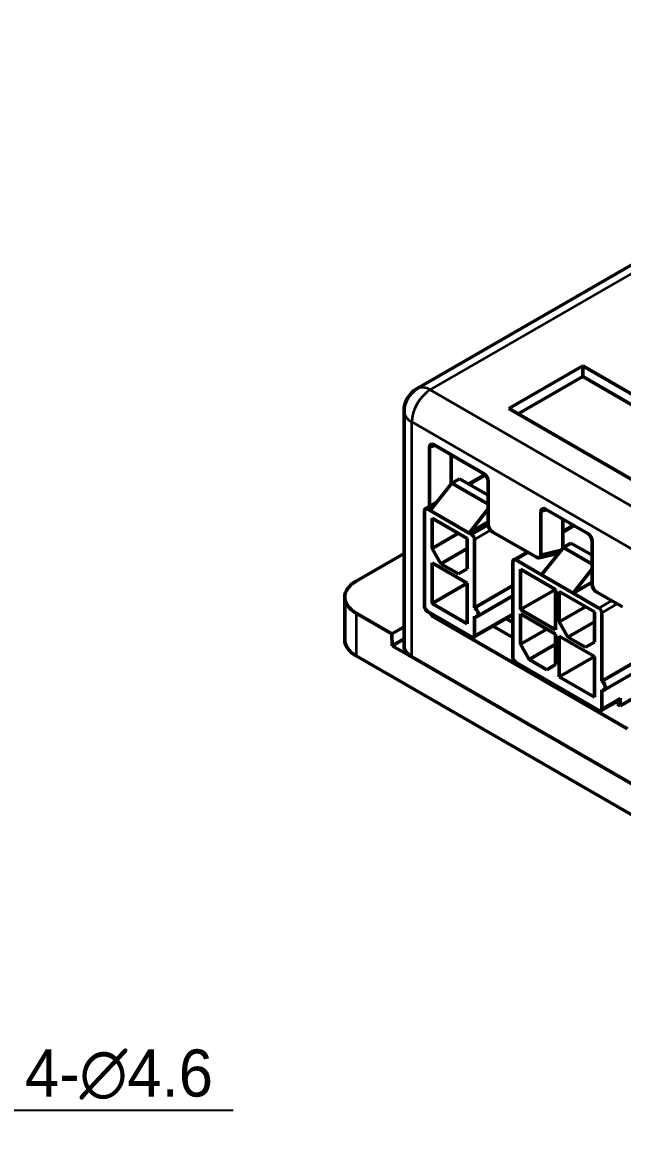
# Model space of a CAD drawing. Header units: millimetres. Extents: x 29 to 1149, y -40 to 354.
# Drawn here: x 239.9 to 285.8, y 222.9 to 309.1 of the extents above; entities that cross this region are included whole.
import ezdxf

# ---------------------------------------------------------------- set-up
doc = ezdxf.new("R2010")
doc.units = ezdxf.units.MM
doc.header["$LTSCALE"] = 1.2
doc.layers.get('0').update_dxf_attribs({"lineweight": 25})
doc.layers.add('외형선(ISO)', color=7, linetype='Continuous', lineweight=50)
doc.layers.add('좁은 외형선(ISO)', color=7, linetype='Continuous', lineweight=35)
doc.layers.add('치수(ISO)', color=1, linetype='Continuous', lineweight=25, true_color=0xff0000)
doc.styles.add('레이블 문자 (JIS)', font='')
doc.styles.get('레이블 문자 (JIS)').set_extended_font_data('Gulim')
doc.dimstyles.new('복사 대상기본값 (JIS)', dxfattribs={"dimscale": 1.2, "dimtxt": 3, "dimasz": 2, "dimexe": 1, "dimexo": 0.5, "dimgap": 0.8, "dimtad": 1, "dimdsep": 46, "dimtxsty": '레이블 문자 (JIS)', "dimblk": 'Filled-1', "dimcen": 0.09, "dimdle": 10, "dimclrd": 256, "dimclre": 256, "dimclrt": 256, "dimazin": 2, "dimtfac": 0.666667, "dimtmove": 0, "dimatfit": 3, "dimldrblk": 'OPEN', "dimfxl": 1, "dimtolj": 1, "dimtzin": 0, "dimlwd": -1, "dimlwe": -1, "dimarcsym": 0})

# ---------------------------------------------------------------- blocks, each defined once
blk = doc.blocks.new('Filled-1')
at = {"color": 0}
for p, q in [((0, 0), (-1, 0.25)), ((-1, 0.25), (-1, -0.25)), ((-1, 0), (0, 0)), ((-1, -0.25), (0, 0))]:
    blk.add_line(p, q, dxfattribs=at)
at = {"color": 0, "flags": 128}
blk.add_lwpolyline([(-1, -0.25), (0, 0), (-1, 0.25), (-1, -0.25)], dxfattribs=at)
at = {"color": 0}
blk.add_solid([(-1, -0.25), (0, 0), (-1, 0.25), (-1, -0.25)], dxfattribs=at)
blk = doc.blocks.new('*D26')
at = {"layer": 'Defpoints', "color": 0}
for p in [(221.446, 219.804), (217.148, 218.164)]:
    blk.add_point(p, dxfattribs=at)
at = {"layer": '치수(ISO)', "color": 7}
for p, q in [((223.688, 220.66), (237.562, 225.957)), ((256.016, 225.957), (237.562, 225.957)), ((217.148, 218.164), (221.446, 219.804)), ((214.906, 217.308), (212.664, 216.452))]:
    blk.add_line(p, q, dxfattribs=at)
blk.add_arc((219.297, 218.984), 2.3, 350.65199, 75.01057, dxfattribs=at)
at = {"layer": '치수(ISO)', "color": 7, "linetype": 'ByBlock', "xscale": 2.4, "yscale": 2.4, "zscale": 2.4}
for p, rotation in [((221.446, 219.804), 200.8953186600196), ((217.148, 218.164), 20.8953186600196)]:
    blk.add_blockref('Filled-1', p, dxfattribs=dict(at, rotation=rotation))
at = {"layer": '치수(ISO)', "color": 7, "insert": (247.269, 230.613), "char_height": 3.6, "attachment_point": 2, "style": '레이블 문자 (JIS)'}
blk.add_mtext('\\A1;\\fGulim|b0|i0;4-∅4.6', dxfattribs=at)
blk = doc.blocks.new('_Open')
at = {"color": 0, "linetype": 'ByBlock', "lineweight": -2}
for p, q in [((-1, 0.167), (0, 0)), ((-1, -0.167), (0, 0)), ((0, 0), (-1, 0))]:
    blk.add_line(p, q, dxfattribs=at)

msp = doc.modelspace()

# ---------------------------------------------------------------- linework, layer by layer
at = {"layer": '외형선(ISO)', "color": 7}
for p, q in [((270.071, 281.1455), (327.6999, 314.4179)), ((282.7383, 282.8836), (277.0815, 279.6176)), ((277.7886, 279.2094), (282.7383, 282.0671)), ((354.1564, 241.6508), (282.7383, 282.8836)), ((282.7383, 282.8836), (282.7383, 282.0671)), ((282.7383, 282.0671), (353.4493, 241.2425)), ((277.0815, 279.6176), (348.4996, 238.3848)), ((269.071, 279.4135), (269.071, 261.4506)), ((271.0217, 272.1383), (271.0217, 276.6475)), ((275.1563, 274.6624), (271.3699, 276.8485)), ((272.6852, 276.0891), (272.6852, 273.8627)), ((275.2596, 274.5851), (274.0044, 273.8604)), ((272.7329, 273.9229), (271.0712, 271.8204)), ((273.3144, 274.2587), (272.7329, 273.9229)), ((272.7329, 273.9229), (275.5045, 272.3227)), ((273.3144, 274.2587), (275.5045, 272.9943)), ((275.5045, 274.0593), (275.5045, 270.7809)), ((270.6469, 264.472), (270.6469, 271.8204)), ((271.5747, 272.4576), (270.709, 271.9578)), ((270.859, 271.9429), (271.0712, 271.8204)), ((271.0712, 271.8204), (274.041, 270.1058)), ((275.5045, 271.9575), (274.041, 270.1058)), ((279.5424, 268.4497), (279.5424, 271.7281)), ((283.1113, 270.0696), (279.8905, 271.9291)), ((271.2126, 271.2489), (271.2126, 268.9219)), ((273.8996, 269.6976), (271.2126, 271.2489)), ((274.041, 270.1058), (275.5045, 270.9508)), ((281.2059, 271.1697), (281.2059, 268.9433)), ((271.2126, 268.9219), (273.2278, 270.0854)), ((274.041, 270.1058), (274.2531, 269.9833)), ((275.8527, 270.1779), (279.1942, 268.2487)), ((282.0279, 270.6952), (281.2059, 270.2206)), ((273.8996, 267.3705), (273.8996, 269.6976)), ((274.4653, 269.6159), (274.4653, 264.3903)), ((281.8351, 269.3393), (281.2535, 269.0035)), ((281.8351, 269.3393), (283.4595, 268.4014)), ((283.4595, 269.4666), (283.4595, 266.1882)), ((269.071, 268.5428), (265.4143, 266.4316)), ((271.2126, 268.9219), (271.8843, 267.7584)), ((271.8843, 267.7584), (273.8996, 268.9219)), ((278.4923, 268.6539), (277.4619, 268.059)), ((280.897, 268.5525), (279.3952, 268.2053)), ((281.2535, 269.0035), (279.5918, 266.9011)), ((281.2535, 269.0035), (283.4595, 267.7299)), ((271.2126, 267.8196), (271.2126, 264.7169)), ((273.8996, 266.2683), (271.2126, 267.8196)), ((271.8843, 267.7584), (273.2278, 266.9827)), ((273.2278, 266.9827), (273.8996, 267.3705)), ((277.3998, 260.5732), (277.3998, 267.9217)), ((277.6119, 268.0441), (279.5918, 266.9011)), ((283.4595, 267.3648), (281.996, 265.513)), ((277.9654, 267.3501), (277.9654, 264.2474)), ((280.6525, 265.7988), (277.9654, 267.3501)), ((279.5918, 266.9011), (281.996, 265.513)), ((271.2126, 264.7169), (273.8996, 266.2683)), ((273.8996, 263.1656), (273.8996, 266.2683)), ((274.4653, 264.3903), (277.3998, 266.0846)), ((277.9654, 264.2474), (280.6525, 265.7988)), ((280.6525, 262.6961), (280.6525, 265.7988)), ((281.996, 265.513), (283.4595, 266.358)), ((264.5356, 265.2068), (264.5356, 261.9408)), ((274.6653, 263.7173), (277.3998, 265.2961)), ((280.9353, 265.6355), (280.9353, 263.3085)), ((283.6223, 264.0841), (280.9353, 265.6355)), ((281.996, 265.513), (283.9759, 264.3699)), ((283.8077, 265.5851), (285.7703, 264.452)), ((268.1473, 262.4042), (265.4143, 263.9821)), ((274.2531, 262.145), (270.859, 264.1046)), ((271.2126, 264.7169), (273.8996, 263.1656)), ((277.9654, 264.2474), (280.6525, 262.6961)), ((277.9654, 263.9208), (277.9654, 261.5938)), ((280.6525, 262.3695), (277.9654, 263.9208)), ((280.9353, 263.3085), (282.9506, 264.472)), ((283.6223, 261.7571), (283.6223, 264.0841)), ((284.188, 264.0025), (284.188, 258.7769)), ((286.1679, 255.127), (271.3699, 263.6705)), ((277.3998, 263.8602), (274.4031, 262.1301)), ((274.4653, 263.7371), (274.4653, 262.2674)), ((276.8866, 263.5639), (277.3998, 263.2676)), ((280.9353, 263.3085), (281.607, 262.145)), ((281.607, 262.145), (283.6223, 263.3085)), ((268.1473, 262.4042), (269.071, 262.9375)), ((268.1745, 261.4903), (268.1473, 262.4042)), ((275.8841, 262.9851), (277.3998, 262.1101)), ((277.9654, 261.5938), (279.9807, 262.7573)), ((280.6525, 260.0425), (280.6525, 262.3695)), ((280.9353, 262.2062), (280.9353, 259.1035)), ((283.6223, 260.6549), (280.9353, 262.2062)), ((268.1745, 261.4903), (269.071, 262.008)), ((269.6242, 260.6533), (268.1745, 261.4903)), ((277.9654, 261.5938), (278.6372, 260.4303)), ((278.6372, 260.4303), (280.6525, 261.5938)), ((281.607, 262.145), (282.9506, 261.3693)), ((282.9506, 261.3693), (283.6223, 261.7571)), ((353.8026, 209.6851), (265.4143, 260.7161)), ((349.5603, 214.5022), (269.6568, 260.6341)), ((280.9353, 259.1035), (283.6223, 260.6549)), ((283.6223, 257.5522), (283.6223, 260.6549)), ((284.188, 258.7769), (287.2285, 260.5324)), ((283.9759, 256.5315), (277.6119, 260.2058)), ((278.6372, 260.4303), (279.9807, 259.6546)), ((279.9807, 259.6546), (280.6525, 260.0425)), ((284.388, 258.1039), (287.2285, 259.7439)), ((280.9353, 259.1035), (283.6223, 257.5522)), ((284.188, 258.1237), (284.188, 256.654)), ((285.5401, 257.3332), (284.1259, 256.5167)), ((285.3901, 257.2466), (285.3901, 257.0214)), ((285.3901, 257.0214), (285.6022, 256.899)), ((285.6022, 256.899), (287.2285, 257.8379)), ((285.6022, 257.4705), (285.6022, 256.899))]:
    msp.add_line(p, q, dxfattribs=at)
msp.add_arc((271.071, 279.4135), 2, 120.000252, 180, dxfattribs=at)
for centre, major_axis, ratio, start_param, end_param in [((271.3807, 276.4277), (-0.2577, 0.4463), 0.5601986, 5.5128639, 7.053502), ((275.1455, 274.2541), (-0.25, 0.433), 0.5950331, 3.9420672, 5.4827053), ((270.859, 271.698), (-0.15, 0.2598), 0.5773503, 5.4977871, 7.0685835), ((279.9014, 271.5083), (-0.2577, 0.4463), 0.5601986, 5.5128639, 7.053502), ((274.2531, 269.7384), (-0.15, 0.2598), 0.5773503, 3.9269908, 5.4977871), ((275.8635, 270.5862), (-0.25, 0.433), 0.5950331, 0.8004746, 2.3411127), ((283.1005, 269.6613), (-0.25, 0.433), 0.5950331, 3.9420673, 5.4827053), ((279.1833, 268.6695), (-0.2577, 0.4463), 0.5601986, 2.3712712, 3.9119093), ((277.6119, 267.7992), (-0.15, 0.2598), 0.5773503, 5.4977871, 7.0685835), ((267.5356, 265.2068), (-3, 0), 0.5773503, 5.4977871, 7.0685835), ((283.8185, 265.9934), (-0.25, 0.433), 0.5950331, 0.8004746, 2.3411127), ((270.859, 264.3495), (0.15, -0.2598), 0.5773503, 3.9269908, 5.4977871), ((271.3807, 264.0788), (-0.25, 0.433), 0.5950331, 1.4970397, 2.3411127), ((274.4653, 264.0637), (0.2, -0.3464), 0.5773503, 5.4977871, 8.6393798), ((283.9759, 264.125), (-0.15, 0.2598), 0.5773503, 3.9269908, 5.4977871), ((274.2531, 262.3899), (0.15, -0.2598), 0.5773503, 5.4977871, 7.0685835), ((267.5356, 261.9408), (-3, 0), 0.5773503, 0, 0.7853982), ((271.071, 261.4506), (-2, 0), 0.5773503, 0, 0.7854032), ((277.6119, 260.4507), (0.15, -0.2598), 0.5773503, 3.9269908, 5.4977871), ((284.188, 258.4503), (0.2, -0.3464), 0.5773503, 5.4977871, 8.6393798), ((285.3901, 257.593), (0.15, -0.2598), 0.5773503, 0, 0.7853982), ((283.9759, 256.7765), (0.15, -0.2598), 0.5773503, 5.4977871, 7.0685835)]:
    msp.add_ellipse(centre, major_axis=major_axis, ratio=ratio, start_param=start_param, end_param=end_param, dxfattribs=at)
at = {"layer": '좁은 외형선(ISO)', "color": 7}
for p, q in [((271.071, 281.0465), (328.7, 314.3189)), ((350.9745, 234.9147), (271.071, 281.0465)), ((269.6568, 278.597), (349.5603, 232.4652)), ((269.6568, 260.6341), (269.6568, 278.597)), ((271.5189, 276.7624), (271.0217, 276.6475)), ((275.3218, 274.5195), (274.0923, 273.8096)), ((271.4272, 272.271), (270.859, 271.9429)), ((280.0396, 271.8431), (279.5424, 271.7281)), ((275.5096, 270.7088), (274.2531, 269.9833)), ((275.6869, 270.3212), (274.4653, 269.6159)), ((282.1157, 270.6444), (281.2059, 270.1192)), ((278.5802, 268.6032), (277.6119, 268.0441)), ((281.1005, 268.8099), (279.5424, 268.4497)), ((284.9442, 264.929), (283.9759, 264.3699)), ((265.4143, 263.9821), (265.4143, 260.7161)), ((277.3998, 263.9617), (274.4653, 262.2674)), ((285.3684, 264.684), (284.188, 264.0025)), ((271.3699, 263.6705), (271.4903, 263.7401)), ((285.6022, 257.4705), (284.188, 256.654))]:
    msp.add_line(p, q, dxfattribs=at)
for major_axis, ratio, start_param, end_param in [((-1, 1.732), 0.5773532, 5.4977846, 6.2831853), ((-1, -1.7321), 0.5773473, 3.9269883, 5.4977846), ((-2, 0), 0.5773503, 0, 0.7854032)]:
    msp.add_ellipse((271.071, 279.4135), major_axis=major_axis, ratio=ratio, start_param=start_param, end_param=end_param, dxfattribs=at)

# ---------------------------------------------------------------- dimensions: what is measured, and where the dimension line sits
at = {"layer": '치수(ISO)', "color": 7}
dim = msp.add_diameter_dim_2p(p1=(217.1484, 218.1638), p2=(221.4459, 219.8044), text='\\fGulim|b0|i0;4-<>', dimstyle='복사 대상기본값 (JIS)', override={"dimgap": 0.8, "dimtih": 1, "dimtoh": 1, "dimdec": 2, "dimlfac": 1, "dimclrd": 7, "dimclre": 7, "dimclrt": 7, "dimtol": 0, "dimlim": 0, "dimtp": 0, "dimtm": 0, "dimtdec": 2, "dimatfit": 2}, dxfattribs=at)
dim.commit()
dim.dimension.update_dxf_attribs({"geometry": '*D26', "text_midpoint": (247.2687, 225.957), "dimtype": 163})

doc.saveas('drawing.dxf')
